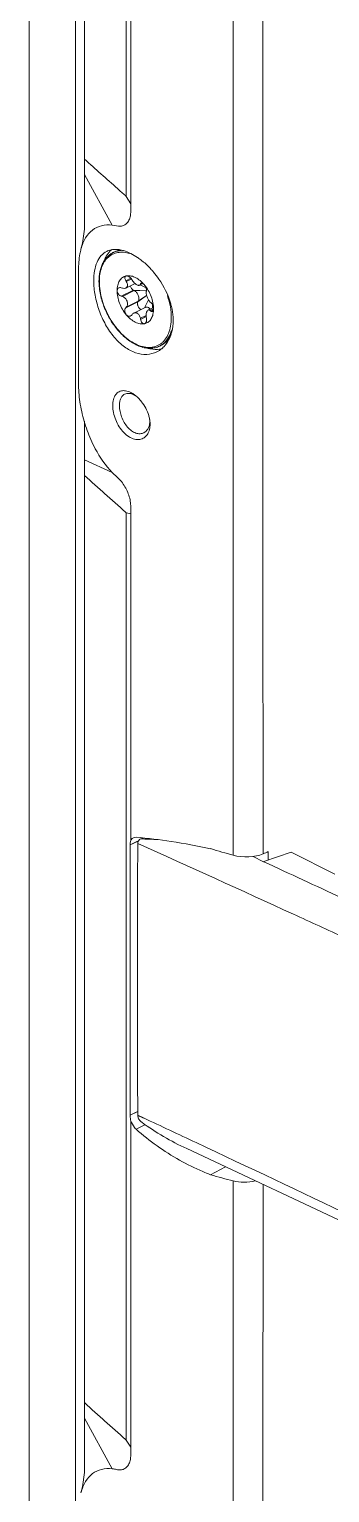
# Model space of a CAD drawing. Header units: millimetres. Extents: x 1177 to 4147, y 93 to 2194.
# Drawn here: x 3175.9 to 3192, y 870.6 to 949.1 of the extents above; entities that cross this region are included whole.
import ezdxf

# ---------------------------------------------------------------- set-up
doc = ezdxf.new("R2010")
doc.units = ezdxf.units.MM
doc.header["$LTSCALE"] = 0.1
doc.layers.get('0').update_dxf_attribs({"lineweight": 13})

# ---------------------------------------------------------------- blocks, each defined once
blk = doc.blocks.new('01')
for p, q in [((3465.7, 700.05), (3465.7, 1037.8)), ((3469.23, 700.05), (3469.23, 1037.8)), ((3481.33, 1000.22), (3481.33, 874.99)), ((3469.94, 994.84), (3469.94, 928.31)), ((3473.12, 925.45), (3473.12, 987.82)), ((3473.47, 987.74), (3473.48, 924.89)), ((3483.6, 898.18), (3483.6, 984.78)), ((3469.94, 928.31), (3469.94, 923.38)), ((3472.06, 923.25), (3469.94, 927.12)), ((3473.48, 924.89), (3473.12, 925.45)), ((3472.11, 921.14), (3472.18, 921.18)), ((3469.47, 919.79), (3469.47, 911.13)), ((3473.13, 919.36), (3473.09, 919.35)), ((3473.09, 918.99), (3473.47, 919.18)), ((3473.53, 919.12), (3473.13, 918.92)), ((3473.55, 919.09), (3473.59, 919.02)), ((3472.75, 918.45), (3472.83, 918.42)), ((3472.75, 917.8), (3473.68, 918.26)), ((3472.83, 917.77), (3473.74, 918.23)), ((3473.13, 918.92), (3473.09, 918.99)), ((3473.8, 918.78), (3473.1, 918.43)), ((3473.68, 918.26), (3473.74, 918.23)), ((3474.68, 918.22), (3473.68, 918.26)), ((3474.68, 918.21), (3473.74, 918.23)), ((3474.15, 918.65), (3474.4, 918.77)), ((3474.19, 918.67), (3474.65, 918.45)), ((3474.21, 918.71), (3474.36, 918.79)), ((3474.21, 918.71), (3474.22, 918.75)), ((3474.22, 918.75), (3474.32, 918.8)), ((3474.68, 918.2), (3474.66, 918.16)), ((3472.83, 917.77), (3472.75, 917.8)), ((3473.09, 916.92), (3474.02, 917.38)), ((3473.09, 916.92), (3473.13, 916.97)), ((3473.13, 916.97), (3474.05, 917.43)), ((3473.7, 916.51), (3474.59, 916.95)), ((3474.69, 917.86), (3474.02, 917.38)), ((3474.05, 917.43), (3474.02, 917.38)), ((3474.68, 917.86), (3474.05, 917.43)), ((3474.83, 917.53), (3474.53, 916.92)), ((3474.83, 917.52), (3474.53, 916.92)), ((3475.21, 916.95), (3474.8, 916.74)), ((3474.97, 917.35), (3475.02, 917.32)), ((3475.22, 916.83), (3474.97, 916.7)), ((3475.14, 917.15), (3475.13, 916.91)), ((3475.16, 917.11), (3475.16, 916.92)), ((3473.59, 916.42), (3473.55, 916.36)), ((3474.21, 916.11), (3474.65, 916.33)), ((3474.22, 916.03), (3474.21, 916.11)), ((3474.22, 916.03), (3474.66, 916.25)), ((3474.52, 915.7), (3474.56, 915.71)), ((3474.66, 916.21), (3474.68, 916.12)), ((3475.02, 916.67), (3474.97, 916.7)), ((3475.02, 916.67), (3475.22, 916.77)), ((3475.69, 913.98), (3475.76, 914.02)), ((3469.94, 908.24), (3469.94, 828.14)), ((3474.95, 908), (3474.94, 908.15)), ((3474.95, 908.15), (3474.95, 908)), ((3472.06, 904.29), (3469.94, 905.27)), ((3473.12, 830.2), (3473.12, 901.22)), ((3473.47, 901.13), (3473.12, 901.22)), ((3473.48, 876.13), (3473.47, 901.13)), ((3483.62, 875.1), (3483.6, 898.18)), ((3473.43, 875.79), (3474.03, 876.06)), ((3473.43, 875.79), (3473.84, 875.98)), ((3473.43, 855.08), (3473.43, 875.79)), ((3473.68, 876.33), (3473.89, 876.37)), ((3473.84, 875.98), (3473.95, 876.03)), ((3473.95, 876.03), (3474.03, 876.06)), ((3474.39, 876.31), (3474.18, 876.21)), ((3474.31, 876.24), (3474.18, 876.21)), ((3474.45, 876.31), (3474.31, 876.24)), ((3483.65, 874.49), (3482.84, 874.9)), ((3485.75, 875.23), (3483.66, 874.5)), ((3484.01, 874.62), (3484.01, 875.27)), ((3485.75, 875.23), (3489.1, 873.55)), ((3473.43, 855.08), (3474.01, 855.37)), ((3473.43, 855.08), (3473.89, 855.31)), ((3473.47, 829.65), (3473.48, 854.65)), ((3473.89, 854.01), (3474.56, 854.34)), ((3474.01, 855.08), (3474.46, 854.87)), ((3474.01, 855.06), (3474.46, 854.85)), ((3477.76, 852.52), (3507.53, 838.55)), ((3480.72, 851.13), (3479.59, 850.52)), ((3481.33, 850.05), (3481.33, 724.82)), ((3483.6, 827.17), (3483.62, 849.77)), ((3472.06, 828), (3469.94, 831.87)), ((3473.47, 829.65), (3473.12, 830.2)), ((3483.6, 827.17), (3483.6, 819.37))]:
    blk.add_line(p, q)
for points in [[(3469.94, 923.38), (3469.93, 922.95), (3469.78, 921.87), (3469.66, 921.41)], [(3469.94, 828.14), (3469.93, 827.71), (3469.78, 826.63), (3469.66, 826.17)]]:
    blk.add_lwpolyline(points)
for centre, radius, start, end in [((3473.14, 920.06), 1.73, 130.5583, 135.3471), ((3473.84, 919.6), 2.58, 154.5926, 160.887), ((3472.78, 919.8), 1.5, 113.3088, 116.5615), ((3469.97, 915.22), 6.87, 40.1534, 42.2479), ((3472.4, 916.91), 2.75, 39.6153, 43.0298), ((3474.37, 916.46), 0.778, 281.697, 284.5236), ((3472.62, 915.93), 4.1, 0.0275, 3.5685), ((3475.44, 915.46), 1.73, 278.1993, 281.821), ((3475.01, 915.33), 1.5, 296.5635, 299.833), ((3475.09, 915.37), 1.51, 296.5665, 305.4782), ((3475.01, 915.33), 1.51, 299.8338, 302.1073), ((3474.98, 915.5), 1.68, 314.9899, 318.7319), ((3472.31, 908.26), 2.47, 49.9488, 52.9519), ((3472.17, 908.1), 2.68, 45.6602, 49.9356), ((3480.55, 911.28), 11.07, 195.9625, 203.6893), ((3472.76, 907.99), 2.2, 6.2641, 10.0077), ((3473, 908.02), 1.95, 3.9194, 6.2367), ((2581.62, -1076.4), 2149.34, 65.00941, 65.18539), ((3486.62, 868.39), 19.21, 228.4774, 240.6893)]:
    blk.add_arc(centre, radius, start, end)
for centre, major_axis, ratio, start_param, end_param in [((3495.84, 888.13), (31.62, -0.88), 0.478332, -2.097103, -2.034265), ((3482.24, 875.82), (2, -0.06), 0.478332, 4.24892, 5.481474), ((3495.84, 865.01), (31.62, 0.93), 0.521057, -2.125666, -2.062828), ((3482.24, 851), (2, 0.06), 0.521057, -2.062828, -1.192026)]:
    blk.add_ellipse(centre, major_axis=major_axis, ratio=ratio, start_param=start_param, end_param=end_param)
for points, knots in [([(3472.47, 926.04), (3472.04, 926.42), (3471.19, 927.17), (3470.35, 927.92), (3469.94, 928.31)], [0, 0, 0, 0, 0.502321, 1, 1, 1, 1]), ([(3473.08, 925.51), (3472.98, 925.6), (3472.76, 925.76), (3472.57, 925.95), (3472.47, 926.04)], [0, 0, 0, 0, 0.492612, 1, 1, 1, 1]), ([(3472.06, 923.25), (3472.27, 923.23), (3472.57, 923.11), (3472.98, 923.22), (3473.22, 923.41), (3473.39, 923.71), (3473.5, 924.21), (3473.47, 924.62), (3473.48, 924.9)], [0, 0, 0, 0, 0.228118, 0.334477, 0.442872, 0.56203, 0.697681, 1, 1, 1, 1]), ([(3473.12, 925.45), (3473.12, 925.44), (3473.11, 925.44), (3473.1, 925.45), (3473.09, 925.48), (3473.08, 925.5), (3473.08, 925.51)], [0, 0, 0, 0, 0.136003, 0.294277, 0.525706, 1, 1, 1, 1]), ([(3472.06, 923.25), (3471.79, 923.28), (3471.24, 923.26), (3470.5, 922.91), (3469.95, 922.26), (3469.75, 921.71), (3469.66, 921.41)], [0, 0, 0, 0, 0.249646, 0.478956, 0.720151, 1, 1, 1, 1]), ([(3469.66, 921.41), (3469.63, 921.29), (3469.51, 920.76), (3469.47, 920.21), (3469.47, 919.79)], [0, 0, 0, 0, 0.23023, 1, 1, 1, 1]), ([(3471.64, 921.24), (3471.68, 921.26), (3471.85, 921.34), (3472.04, 921.38), (3472.18, 921.39)], [0, 0, 0, 0, 0.24485, 1, 1, 1, 1]), ([(3472.18, 921.39), (3472.21, 921.39), (3472.35, 921.39), (3472.48, 921.38), (3472.58, 921.37)], [0, 0, 0, 0, 0.242125, 1, 1, 1, 1]), ([(3472.18, 921.18), (3472.25, 921.21), (3472.39, 921.27), (3472.53, 921.3), (3472.6, 921.32)], [0, 0, 0, 0, 0.497486, 1, 1, 1, 1]), ([(3472.64, 921.32), (3472.56, 921.31), (3472.41, 921.27), (3472.26, 921.21), (3472.18, 921.18)], [0, 0, 0, 0, 0.503876, 1, 1, 1, 1]), ([(3472.75, 921.3), (3472.66, 921.3), (3472.46, 921.27), (3472.27, 921.21), (3472.18, 921.18)], [0, 0, 0, 0, 0.506988, 1, 1, 1, 1]), ([(3472.58, 921.37), (3472.7, 921.35), (3473.21, 921.24), (3473.67, 920.99), (3474, 920.76)], [0, 0, 0, 0, 0.223911, 1, 1, 1, 1]), ([(3470.64, 918.98), (3470.64, 919.24), (3470.68, 919.72), (3470.86, 920.39), (3471.17, 920.92), (3471.48, 921.16), (3471.64, 921.24)], [0, 0, 0, 0, 0.300569, 0.564222, 0.79262, 1, 1, 1, 1]), ([(3471.04, 918.94), (3471.04, 919.19), (3471.07, 919.55), (3471.19, 920), (3471.31, 920.3), (3471.46, 920.57), (3471.65, 920.8), (3471.86, 921), (3472.02, 921.1), (3472.11, 921.14)], [0, 0, 0, 0, 0.285392, 0.417936, 0.543856, 0.663798, 0.778818, 0.890321, 1, 1, 1, 1]), ([(3473.4, 921.08), (3473.25, 921.12), (3473.01, 921.17), (3472.7, 921.18), (3472.48, 921.15), (3472.27, 921.1), (3472.08, 921.02), (3471.89, 920.91), (3471.73, 920.77), (3471.57, 920.61), (3471.39, 920.36), (3471.22, 919.98), (3471.09, 919.47), (3471.07, 919.1), (3471.07, 918.91)], [0, 0, 0, 0, 0.126419, 0.185935, 0.243505, 0.299709, 0.355211, 0.410726, 0.466964, 0.524589, 0.584177, 0.710779, 0.849241, 1, 1, 1, 1]), ([(3471.52, 920.71), (3471.54, 920.76), (3471.65, 920.97), (3471.78, 921.15), (3471.9, 921.27)], [0, 0, 0, 0, 0.260593, 1, 1, 1, 1]), ([(3474, 920.76), (3474.04, 920.74), (3474.16, 920.66), (3474.28, 920.57), (3474.36, 920.49)], [0, 0, 0, 0, 0.245381, 1, 1, 1, 1]), ([(3474.36, 920.49), (3474.42, 920.45), (3474.67, 920.24), (3474.89, 920.02), (3475.05, 919.84)], [0, 0, 0, 0, 0.243558, 1, 1, 1, 1]), ([(3472.43, 918.23), (3472.43, 918.37), (3472.45, 918.57), (3472.53, 918.82), (3472.61, 918.99), (3472.71, 919.12), (3472.83, 919.23), (3472.97, 919.31), (3473.08, 919.35), (3473.13, 919.36)], [0, 0, 0, 0, 0.292489, 0.425478, 0.549994, 0.667323, 0.779541, 0.889431, 1, 1, 1, 1]), ([(3473.09, 919.35), (3473.08, 919.34), (3473.06, 919.32), (3473.04, 919.29), (3473.02, 919.25), (3473.02, 919.19), (3473.03, 919.1), (3473.07, 919.03), (3473.09, 918.99)], [0, 0, 0, 0, 0.097885, 0.196945, 0.302948, 0.419624, 0.688587, 1, 1, 1, 1]), ([(3473.13, 919.36), (3473.18, 919.37), (3473.28, 919.38), (3473.44, 919.37), (3473.6, 919.33), (3473.83, 919.24), (3474.12, 919.07), (3474.32, 918.89), (3474.42, 918.78)], [0, 0, 0, 0, 0.102583, 0.210143, 0.32398, 0.444974, 0.708853, 1, 1, 1, 1]), ([(3473.55, 919.09), (3473.52, 919.13), (3473.46, 919.21), (3473.37, 919.28), (3473.29, 919.33), (3473.22, 919.36), (3473.16, 919.36), (3473.13, 919.36)], [0, 0, 0, 0, 0.280746, 0.557076, 0.685088, 0.802432, 1, 1, 1, 1]), ([(3475.22, 919.65), (3475.36, 919.48), (3475.91, 918.76), (3476.33, 917.93), (3476.52, 917.29)], [0, 0, 0, 0, 0.251143, 1, 1, 1, 1]), ([(3470.64, 918.98), (3470.64, 918.61), (3470.72, 917.84), (3471.03, 916.7), (3471.51, 915.62), (3472.16, 914.66), (3472.94, 913.91), (3473.8, 913.44), (3474.68, 913.29), (3475.24, 913.43), (3475.48, 913.55)], [0, 0, 0, 0, 0.132375, 0.274569, 0.418589, 0.557421, 0.685648, 0.800661, 0.903722, 1, 1, 1, 1]), ([(3475.69, 913.98), (3475.58, 913.93), (3475.35, 913.85), (3474.98, 913.8), (3474.59, 913.83), (3474.19, 913.94), (3473.79, 914.12), (3473.39, 914.36), (3473.01, 914.66), (3472.64, 915.03), (3472.29, 915.44), (3471.87, 916.04), (3471.53, 916.7), (3471.28, 917.39), (3471.14, 917.92), (3471.06, 918.43), (3471.04, 918.77), (3471.04, 918.94)], [0, 0, 0, 0, 0.046168, 0.093562, 0.14325, 0.196027, 0.252355, 0.312364, 0.375896, 0.442549, 0.511737, 0.582736, 0.726725, 0.798122, 0.867948, 0.935457, 1, 1, 1, 1]), ([(3471.07, 918.91), (3471.07, 918.68), (3471.11, 918.2), (3471.27, 917.5), (3471.52, 916.79), (3471.86, 916.11), (3472.28, 915.48), (3472.75, 914.93), (3473.26, 914.48), (3473.8, 914.14), (3474.34, 913.93), (3474.79, 913.87), (3475.12, 913.89), (3475.36, 913.95), (3475.58, 914.04), (3475.78, 914.16), (3475.96, 914.32), (3476.18, 914.57), (3476.4, 914.97), (3476.55, 915.53), (3476.58, 915.94), (3476.58, 916.15)], [0, 0, 0, 0, 0.068686, 0.141533, 0.217028, 0.293412, 0.36886, 0.441621, 0.510182, 0.573445, 0.630935, 0.683047, 0.707566, 0.731385, 0.754843, 0.778311, 0.802158, 0.826721, 0.878957, 0.936591, 1, 1, 1, 1]), ([(3472.55, 918.44), (3472.53, 918.43), (3472.49, 918.41), (3472.46, 918.36), (3472.43, 918.29), (3472.43, 918.25), (3472.43, 918.23)], [0, 0, 0, 0, 0.236599, 0.476208, 0.728722, 1, 1, 1, 1]), ([(3473.13, 916.39), (3473.02, 916.52), (3472.82, 916.81), (3472.6, 917.27), (3472.46, 917.74), (3472.43, 918.07), (3472.43, 918.23)], [0, 0, 0, 0, 0.254359, 0.512919, 0.764765, 1, 1, 1, 1]), ([(3472.43, 918.23), (3472.43, 918.18), (3472.45, 918.09), (3472.52, 917.96), (3472.62, 917.86), (3472.71, 917.81), (3472.75, 917.8)], [0, 0, 0, 0, 0.239462, 0.49734, 0.756045, 1, 1, 1, 1]), ([(3472.75, 918.45), (3472.72, 918.46), (3472.65, 918.47), (3472.58, 918.45), (3472.55, 918.44)], [0, 0, 0, 0, 0.52668, 1, 1, 1, 1]), ([(3472.83, 918.42), (3472.87, 918.41), (3472.97, 918.4), (3473.06, 918.41), (3473.1, 918.43)], [0, 0, 0, 0, 0.531842, 1, 1, 1, 1]), ([(3473.1, 918.43), (3473.12, 918.44), (3473.15, 918.47), (3473.19, 918.51), (3473.22, 918.57), (3473.23, 918.63), (3473.22, 918.7), (3473.2, 918.8), (3473.16, 918.87), (3473.13, 918.92)], [0, 0, 0, 0, 0.11066, 0.218773, 0.328694, 0.444664, 0.569516, 0.704271, 1, 1, 1, 1]), ([(3473.68, 918.26), (3473.66, 918.28), (3473.6, 918.32), (3473.53, 918.4), (3473.47, 918.49), (3473.44, 918.57), (3473.43, 918.6)], [0, 0, 0, 0, 0.224627, 0.474713, 0.738163, 1, 1, 1, 1]), ([(3473.8, 918.78), (3473.76, 918.82), (3473.68, 918.89), (3473.62, 918.97), (3473.59, 919.02)], [0, 0, 0, 0, 0.500571, 1, 1, 1, 1]), ([(3474.05, 917.43), (3474.07, 917.46), (3474.09, 917.52), (3474.1, 917.63), (3474.09, 917.74), (3474.05, 917.87), (3474, 917.98), (3473.92, 918.09), (3473.84, 918.17), (3473.78, 918.22), (3473.74, 918.23)], [0, 0, 0, 0, 0.100163, 0.214155, 0.341032, 0.476829, 0.616268, 0.753439, 0.882721, 1, 1, 1, 1]), ([(3474.15, 918.65), (3474.14, 918.64), (3474.12, 918.64), (3474.08, 918.63), (3474.04, 918.64), (3473.98, 918.66), (3473.89, 918.71), (3473.83, 918.75), (3473.8, 918.78)], [0, 0, 0, 0, 0.081289, 0.172033, 0.275865, 0.394549, 0.674735, 1, 1, 1, 1]), ([(3474.21, 918.71), (3474.2, 918.7), (3474.19, 918.67), (3474.16, 918.65), (3474.15, 918.65)], [0, 0, 0, 0, 0.516987, 1, 1, 1, 1]), ([(3474.26, 918.8), (3474.25, 918.79), (3474.23, 918.78), (3474.22, 918.76), (3474.22, 918.75)], [0, 0, 0, 0, 0.479654, 1, 1, 1, 1]), ([(3474.4, 918.77), (3474.39, 918.78), (3474.36, 918.79), (3474.32, 918.81), (3474.29, 918.81), (3474.27, 918.8), (3474.26, 918.8)], [0, 0, 0, 0, 0.309007, 0.574685, 0.801106, 1, 1, 1, 1]), ([(3474.52, 918.66), (3474.5, 918.68), (3474.47, 918.72), (3474.42, 918.76), (3474.4, 918.77)], [0, 0, 0, 0, 0.531627, 1, 1, 1, 1]), ([(3474.68, 918.2), (3474.68, 918.21), (3474.69, 918.24), (3474.69, 918.29), (3474.68, 918.35), (3474.66, 918.43), (3474.61, 918.54), (3474.56, 918.62), (3474.52, 918.66)], [0, 0, 0, 0, 0.081914, 0.180348, 0.294769, 0.423159, 0.707611, 1, 1, 1, 1]), ([(3474.52, 918.66), (3474.63, 918.53), (3474.83, 918.25), (3475.05, 917.79), (3475.19, 917.31), (3475.22, 916.98), (3475.22, 916.83)], [0, 0, 0, 0, 0.254359, 0.512919, 0.764765, 1, 1, 1, 1]), ([(3474.97, 917.35), (3474.95, 917.37), (3474.9, 917.43), (3474.83, 917.52), (3474.77, 917.63), (3474.72, 917.75), (3474.68, 917.87), (3474.66, 917.98), (3474.65, 918.07), (3474.66, 918.13), (3474.66, 918.16)], [0, 0, 0, 0, 0.110696, 0.240625, 0.384178, 0.53292, 0.676665, 0.805968, 0.914467, 1, 1, 1, 1]), ([(3472.83, 917.77), (3472.91, 917.75), (3473.02, 917.68), (3473.13, 917.55), (3473.19, 917.44), (3473.23, 917.31), (3473.23, 917.18), (3473.2, 917.07), (3473.16, 917), (3473.13, 916.97)], [0, 0, 0, 0, 0.249375, 0.381505, 0.514159, 0.64429, 0.769426, 0.888065, 1, 1, 1, 1]), ([(3473.09, 916.92), (3473.06, 916.88), (3473.02, 916.8), (3473.01, 916.66), (3473.05, 916.52), (3473.1, 916.43), (3473.13, 916.39)], [0, 0, 0, 0, 0.226942, 0.475503, 0.738548, 1, 1, 1, 1]), ([(3474.25, 916.78), (3474.22, 916.79), (3474.18, 916.83), (3474.11, 916.89), (3474.06, 916.97), (3474.02, 917.06), (3473.99, 917.15), (3473.98, 917.26), (3473.99, 917.34), (3474.02, 917.38)], [0, 0, 0, 0, 0.117521, 0.247148, 0.384604, 0.524297, 0.660366, 0.787432, 1, 1, 1, 1]), ([(3475.22, 916.83), (3475.22, 916.69), (3475.2, 916.49), (3475.13, 916.24), (3475.05, 916.09), (3474.96, 915.95), (3474.84, 915.84), (3474.71, 915.75), (3474.61, 915.72), (3474.56, 915.71)], [0, 0, 0, 0, 0.292063, 0.425261, 0.550188, 0.667975, 0.780473, 0.890199, 1, 1, 1, 1]), ([(3474.96, 916.83), (3474.93, 916.86), (3474.88, 916.91), (3474.79, 916.95), (3474.72, 916.97), (3474.68, 916.98), (3474.63, 916.97), (3474.6, 916.96), (3474.59, 916.95)], [0, 0, 0, 0, 0.297686, 0.561702, 0.680801, 0.792227, 0.89772, 1, 1, 1, 1]), ([(3475.21, 916.95), (3475.2, 916.99), (3475.18, 917.06), (3475.14, 917.16), (3475.08, 917.25), (3475.04, 917.3), (3475.02, 917.32)], [0, 0, 0, 0, 0.274561, 0.545123, 0.791997, 1, 1, 1, 1]), ([(3475.15, 916.64), (3475.16, 916.64), (3475.18, 916.66), (3475.2, 916.71), (3475.22, 916.76), (3475.22, 916.81), (3475.22, 916.83)], [0, 0, 0, 0, 0.190975, 0.416283, 0.686233, 1, 1, 1, 1]), ([(3475.22, 916.83), (3475.22, 916.84), (3475.22, 916.88), (3475.22, 916.92), (3475.21, 916.95)], [0, 0, 0, 0, 0.238011, 1, 1, 1, 1]), ([(3476.58, 916.15), (3476.58, 916.43), (3476.53, 917), (3476.38, 917.56), (3476.28, 917.85)], [0, 0, 0, 0, 0.483665, 1, 1, 1, 1]), ([(3476.52, 917.29), (3476.54, 917.2), (3476.64, 916.84), (3476.7, 916.47), (3476.72, 916.19)], [0, 0, 0, 0, 0.257453, 1, 1, 1, 1]), ([(3473.13, 916.39), (3473.15, 916.37), (3473.2, 916.32), (3473.29, 916.28), (3473.38, 916.26), (3473.44, 916.28), (3473.46, 916.29)], [0, 0, 0, 0, 0.278794, 0.535291, 0.771972, 1, 1, 1, 1]), ([(3474.52, 915.7), (3474.47, 915.69), (3474.36, 915.67), (3474.18, 915.69), (3474, 915.74), (3473.75, 915.84), (3473.44, 916.05), (3473.23, 916.27), (3473.13, 916.39)], [0, 0, 0, 0, 0.100895, 0.207261, 0.32056, 0.441668, 0.707117, 1, 1, 1, 1]), ([(3473.46, 916.29), (3473.47, 916.3), (3473.5, 916.32), (3473.53, 916.34), (3473.55, 916.36)], [0, 0, 0, 0, 0.244453, 1, 1, 1, 1]), ([(3473.59, 916.42), (3473.6, 916.43), (3473.63, 916.46), (3473.67, 916.49), (3473.7, 916.51)], [0, 0, 0, 0, 0.258578, 1, 1, 1, 1]), ([(3473.7, 916.51), (3473.73, 916.52), (3473.78, 916.54), (3473.86, 916.54), (3473.95, 916.52), (3474.02, 916.47), (3474.09, 916.4), (3474.16, 916.28), (3474.19, 916.18), (3474.21, 916.11)], [0, 0, 0, 0, 0.109461, 0.218418, 0.33058, 0.449317, 0.576567, 0.712229, 1, 1, 1, 1]), ([(3474.22, 916.03), (3474.23, 915.98), (3474.26, 915.89), (3474.32, 915.79), (3474.38, 915.73), (3474.43, 915.71), (3474.48, 915.69), (3474.51, 915.69), (3474.52, 915.7)], [0, 0, 0, 0, 0.297992, 0.57064, 0.692364, 0.803082, 0.904393, 1, 1, 1, 1]), ([(3474.56, 915.71), (3474.57, 915.72), (3474.6, 915.73), (3474.63, 915.77), (3474.65, 915.81), (3474.68, 915.89), (3474.69, 915.99), (3474.69, 916.08), (3474.68, 916.12)], [0, 0, 0, 0, 0.096427, 0.2004, 0.313931, 0.437364, 0.708911, 1, 1, 1, 1]), ([(3474.8, 916.74), (3474.76, 916.73), (3474.73, 916.68), (3474.69, 916.61), (3474.66, 916.52), (3474.65, 916.38), (3474.65, 916.26), (3474.66, 916.21)], [0, 0, 0, 0, 0.177477, 0.28813, 0.413007, 0.695065, 1, 1, 1, 1]), ([(3474.97, 916.7), (3474.96, 916.71), (3474.93, 916.73), (3474.88, 916.75), (3474.84, 916.76), (3474.81, 916.75), (3474.8, 916.74)], [0, 0, 0, 0, 0.288082, 0.541806, 0.772346, 1, 1, 1, 1]), ([(3475.02, 916.67), (3475.03, 916.66), (3475.05, 916.64), (3475.08, 916.63), (3475.12, 916.63), (3475.14, 916.63), (3475.15, 916.64)], [0, 0, 0, 0, 0.294551, 0.551982, 0.781276, 1, 1, 1, 1]), ([(3476.54, 914.81), (3476.57, 914.9), (3476.68, 915.26), (3476.72, 915.65), (3476.72, 915.94)], [0, 0, 0, 0, 0.239275, 1, 1, 1, 1]), ([(3476.53, 914.82), (3476.49, 914.73), (3476.39, 914.57), (3476.21, 914.34), (3476, 914.16), (3475.84, 914.06), (3475.76, 914.02)], [0, 0, 0, 0, 0.262146, 0.51415, 0.75894, 1, 1, 1, 1]), ([(3475.81, 914.06), (3475.91, 914.12), (3476.09, 914.26), (3476.31, 914.53), (3476.49, 914.86), (3476.58, 915.11), (3476.61, 915.23)], [0, 0, 0, 0, 0.231186, 0.471824, 0.727002, 1, 1, 1, 1]), ([(3475.96, 913.89), (3476.02, 913.95), (3476.27, 914.22), (3476.45, 914.55), (3476.54, 914.81)], [0, 0, 0, 0, 0.240187, 1, 1, 1, 1]), ([(3476.24, 914.39), (3476.3, 914.47), (3476.42, 914.63), (3476.51, 914.8), (3476.55, 914.89)], [0, 0, 0, 0, 0.487621, 1, 1, 1, 1]), ([(3474.76, 913.83), (3474.84, 913.8), (3475.14, 913.73), (3475.46, 913.71), (3475.68, 913.74)], [0, 0, 0, 0, 0.26493, 1, 1, 1, 1]), ([(3475.48, 913.55), (3475.61, 913.61), (3475.78, 913.72), (3475.92, 913.85), (3475.96, 913.89)], [0, 0, 0, 0, 0.74686, 1, 1, 1, 1]), ([(3475.96, 914.14), (3475.98, 914.16), (3476.05, 914.21), (3476.12, 914.27), (3476.16, 914.31)], [0, 0, 0, 0, 0.247914, 1, 1, 1, 1]), ([(3469.47, 911.13), (3469.47, 910.66), (3469.55, 909.68), (3469.76, 908.72), (3469.9, 908.23)], [0, 0, 0, 0, 0.482556, 1, 1, 1, 1]), ([(3472.09, 909.43), (3472.09, 909.59), (3472.12, 909.88), (3472.29, 910.27), (3472.58, 910.52), (3472.82, 910.57), (3472.94, 910.57)], [0, 0, 0, 0, 0.299785, 0.553849, 0.776013, 1, 1, 1, 1]), ([(3472.6, 909.42), (3472.6, 909.52), (3472.62, 909.71), (3472.69, 909.97), (3472.82, 910.17), (3472.94, 910.27), (3473, 910.3)], [0, 0, 0, 0, 0.29588, 0.557381, 0.787991, 1, 1, 1, 1]), ([(3472.94, 910.57), (3472.98, 910.57), (3473.17, 910.55), (3473.35, 910.49), (3473.48, 910.42)], [0, 0, 0, 0, 0.230584, 1, 1, 1, 1]), ([(3473, 910.3), (3473.11, 910.35), (3473.4, 910.39), (3473.65, 910.29), (3473.78, 910.21)], [0, 0, 0, 0, 0.451844, 1, 1, 1, 1]), ([(3473.48, 910.42), (3473.51, 910.41), (3473.62, 910.35), (3473.72, 910.28), (3473.79, 910.23)], [0, 0, 0, 0, 0.240515, 1, 1, 1, 1]), ([(3474.51, 906.97), (3474.41, 906.9), (3474.16, 906.8), (3473.74, 906.83), (3473.31, 907.03), (3472.92, 907.36), (3472.57, 907.81), (3472.31, 908.33), (3472.14, 908.87), (3472.09, 909.25), (3472.09, 909.43)], [0, 0, 0, 0, 0.093408, 0.193287, 0.306482, 0.43464, 0.574916, 0.72095, 0.865778, 1, 1, 1, 1]), ([(3474.48, 907.35), (3474.39, 907.3), (3474.18, 907.25), (3473.84, 907.31), (3473.52, 907.5), (3473.21, 907.78), (3472.96, 908.14), (3472.7, 908.68), (3472.61, 909.13), (3472.6, 909.42)], [0, 0, 0, 0, 0.093964, 0.19617, 0.311763, 0.441241, 0.581332, 0.726088, 1, 1, 1, 1]), ([(3474.04, 910.01), (3474.13, 909.92), (3474.48, 909.53), (3474.73, 909.06), (3474.85, 908.68)], [0, 0, 0, 0, 0.244785, 1, 1, 1, 1]), ([(3474.94, 908.25), (3474.94, 908.21), (3474.93, 908.04), (3474.89, 907.87), (3474.84, 907.75)], [0, 0, 0, 0, 0.264034, 1, 1, 1, 1]), ([(3474.95, 908), (3474.95, 907.94), (3474.95, 907.74), (3474.9, 907.53), (3474.84, 907.39)], [0, 0, 0, 0, 0.266407, 1, 1, 1, 1]), ([(3470.41, 906.83), (3470.51, 906.59), (3470.96, 905.68), (3471.54, 904.83), (3472.06, 904.29)], [0, 0, 0, 0, 0.259656, 1, 1, 1, 1]), ([(3474.84, 907.75), (3474.8, 907.66), (3474.71, 907.5), (3474.56, 907.39), (3474.48, 907.35)], [0, 0, 0, 0, 0.518752, 1, 1, 1, 1]), ([(3474.84, 907.39), (3474.82, 907.35), (3474.74, 907.19), (3474.62, 907.05), (3474.51, 906.97)], [0, 0, 0, 0, 0.265188, 1, 1, 1, 1]), ([(3469.94, 904.08), (3470.45, 903.58), (3471.26, 902.88), (3472.33, 901.94), (3472.86, 901.45), (3473.12, 901.22)], [0, 0, 0, 0, 0.498959, 0.750083, 1, 1, 1, 1]), ([(3472.06, 904.29), (3472.16, 904.19), (3472.38, 904), (3472.7, 903.69), (3472.98, 903.32), (3473.28, 902.76), (3473.46, 902.15), (3473.48, 901.56), (3473.47, 901.27), (3473.47, 901.13)], [0, 0, 0, 0, 0.117618, 0.238408, 0.36872, 0.50365, 0.764584, 0.884076, 1, 1, 1, 1]), ([(3473.43, 875.79), (3473.43, 875.83), (3473.43, 875.94), (3473.45, 876.05), (3473.48, 876.13)], [0, 0, 0, 0, 0.281365, 1, 1, 1, 1]), ([(3473.48, 876.13), (3473.49, 876.15), (3473.54, 876.24), (3473.62, 876.31), (3473.68, 876.33)], [0, 0, 0, 0, 0.264879, 1, 1, 1, 1]), ([(3473.89, 876.37), (3474.79, 876.3), (3476.7, 876.05), (3478.59, 875.7), (3479.59, 875.49)], [0, 0, 0, 0, 0.469789, 1, 1, 1, 1]), ([(3474.01, 855.06), (3474, 856.8), (3473.98, 863.74), (3473.99, 870.69), (3474.01, 875.9)], [0, 0, 0, 0, 0.249598, 1, 1, 1, 1]), ([(3474.05, 876.07), (3474.04, 876.06), (3474.02, 876), (3474.01, 875.94), (3474.01, 875.9)], [0, 0, 0, 0, 0.241755, 1, 1, 1, 1]), ([(3489.89, 868.66), (3488.57, 869.27), (3483.28, 871.7), (3477.99, 874.1), (3474.01, 875.89)], [0, 0, 0, 0, 0.249555, 1, 1, 1, 1]), ([(3474.18, 876.21), (3474.17, 876.2), (3474.11, 876.17), (3474.07, 876.11), (3474.05, 876.07)], [0, 0, 0, 0, 0.246017, 1, 1, 1, 1]), ([(3475.54, 876.19), (3475.44, 876.19), (3475.03, 876.21), (3474.62, 876.23), (3474.31, 876.24)], [0, 0, 0, 0, 0.255621, 1, 1, 1, 1]), ([(3473.48, 854.65), (3473.47, 854.69), (3473.44, 854.83), (3473.43, 854.97), (3473.43, 855.08)], [0, 0, 0, 0, 0.261429, 1, 1, 1, 1]), ([(3473.89, 854.01), (3473.84, 854.05), (3473.67, 854.23), (3473.54, 854.47), (3473.48, 854.65)], [0, 0, 0, 0, 0.240388, 1, 1, 1, 1]), ([(3474.01, 855.06), (3474.01, 855.02), (3474.03, 854.89), (3474.13, 854.7), (3474.25, 854.59), (3474.31, 854.54)], [0, 0, 0, 0, 0.232592, 0.614007, 1, 1, 1, 1]), ([(3477.76, 852.52), (3477.15, 852.8), (3475.97, 853.42), (3474.85, 854.15), (3474.31, 854.54)], [0, 0, 0, 0, 0.501073, 1, 1, 1, 1]), ([(3474.46, 854.87), (3475.8, 854.24), (3481.15, 851.73), (3486.49, 849.21), (3490.48, 847.31)], [0, 0, 0, 0, 0.250578, 1, 1, 1, 1]), ([(3479.59, 850.52), (3479.39, 850.6), (3478.58, 850.93), (3477.79, 851.32), (3477.22, 851.64)], [0, 0, 0, 0, 0.250702, 1, 1, 1, 1]), ([(3473.12, 830.2), (3472.86, 830.44), (3472.33, 830.92), (3471.26, 831.87), (3470.45, 832.57), (3469.94, 833.07)], [0, 0, 0, 0, 0.249917, 0.501041, 1, 1, 1, 1]), ([(3472.06, 828), (3472.17, 827.99), (3472.37, 827.94), (3472.68, 827.89), (3472.98, 827.97), (3473.22, 828.17), (3473.39, 828.46), (3473.5, 828.97), (3473.47, 829.37), (3473.47, 829.65)], [0, 0, 0, 0, 0.115069, 0.228239, 0.334555, 0.44279, 0.561959, 0.69752, 1, 1, 1, 1]), ([(3472.06, 828), (3471.79, 828.03), (3471.24, 828.01), (3470.5, 827.67), (3469.95, 827.01), (3469.74, 826.47), (3469.66, 826.17)], [0, 0, 0, 0, 0.249663, 0.479061, 0.72037, 1, 1, 1, 1])]:
    blk.add_open_spline(points, degree=3, knots=knots)
for points in [[(3474.85, 908.68), (3474.88, 908.58), (3474.9, 908.48), (3474.92, 908.37)], [(3484.01, 875.27), (3483.88, 875.21), (3483.75, 875.15), (3483.62, 875.1)]]:
    blk.add_open_spline(points, degree=3)

msp = doc.modelspace()

# ---------------------------------------------------------------- block references
at = {"xscale": 0.7, "yscale": 0.7, "zscale": 0.7}
msp.add_blockref('01', (749.903, 292.29), dxfattribs=at)

doc.saveas('drawing.dxf')
